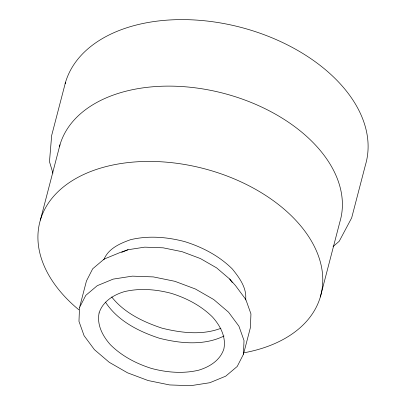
<?xml version="1.0" encoding="UTF-8"?>
<svg xmlns="http://www.w3.org/2000/svg" width="406" height="406" viewBox="0 0 406 406"><rect width="100%" height="100%" fill="white"/><g stroke="black" fill="none" stroke-linecap="round" stroke-linejoin="round"><path stroke-width="0.61" d="M79.52 307.575L78.967 321.344L84.083 335.701L94.425 349.662L109.25 362.304L127.545 372.825L148.109 380.539L169.617 384.939L190.653 385.7L209.806 382.726L225.716 376.169L237.221 366.451L243.463 354.265L250.39 327.657L250.944 313.894L245.833 299.537L235.485 285.575L229.684 279.034L216.591 267.864L200.381 258.546L182.157 251.71L163.161 247.822L144.693 247.152L128.007 249.741L120.11 252.507L104.195 259.064L92.695 268.782L86.453 280.967L79.52 307.575L85.762 295.39L97.267 285.672L113.178 279.115L132.331 276.141L153.366 276.907L174.869 281.307L195.438 289.021L213.729 299.537L228.553 312.184L238.901 326.145L244.011 340.502L243.463 354.265M245.6 299.993C247.137 288.123 239.337 277.699 232.308 268.955C219.113 255.851 202.421 247.147 184.781 241.631C167.12 236.977 148.54 235.429 130.63 239.667C120.09 243.407 108.123 248.589 103.84 259.789M65.473 82.474L51.653 135.533L49.476 161.7L52.942 173.169M40.367 220.098L59.986 144.775M320.329 296.953L339.949 221.63A145.175 92.928 14.6 0 0 224.863 93.664A145.175 92.928 14.6 0 0 59.489 146.566M333.057 246.609L339.228 241.255L351.667 217.89L365.486 164.831A155.574 99.587 14.6 0 0 242.732 27.852A155.574 99.587 14.6 0 0 65.138 83.656M121.693 252.344L128.007 249.741M220.905 328.287C202.173 335.483 181.218 332.874 162.161 328.215C143.338 321.978 124.19 312.899 111.726 296.964M224.016 336.001C203.99 345.836 180.533 343.547 159.538 338.289C138.801 331.519 117.715 320.913 105.469 302.14M229.684 279.034L232.227 282.464M78.881 309.819A145.175 92.928 14.6 0 1 91.411 171.23A145.175 92.928 14.6 0 1 300.191 225.259A145.175 92.928 14.6 0 1 244.529 352.687M99.1 312.95C96.689 324.901 102.693 336.097 110.432 344.775C121.886 356.148 136.37 363.705 151.677 368.491C167.008 372.525 183.126 373.87 198.671 370.196C209.603 366.897 220.24 360.315 223.884 348.896C226.294 336.939 220.291 325.749 212.546 317.066C201.097 305.693 186.613 298.141 171.307 293.355C155.975 289.316 139.857 287.971 124.312 291.65C113.381 294.944 102.743 301.526 99.1 312.95"/></g></svg>
